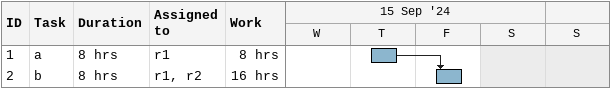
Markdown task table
| ID | Task | Duration | Start | Finish | Predecessors | Resources | Work (h) |
|---|---|---|---|---|---|---|---|
| 1 | a | 8h | 2024-09-19 | 2024-09-19 |  | r1 | 8 |
| 2 | b | 8h | 2024-09-20 | 2024-09-20 | 1 | r1, r2 | 16 |
